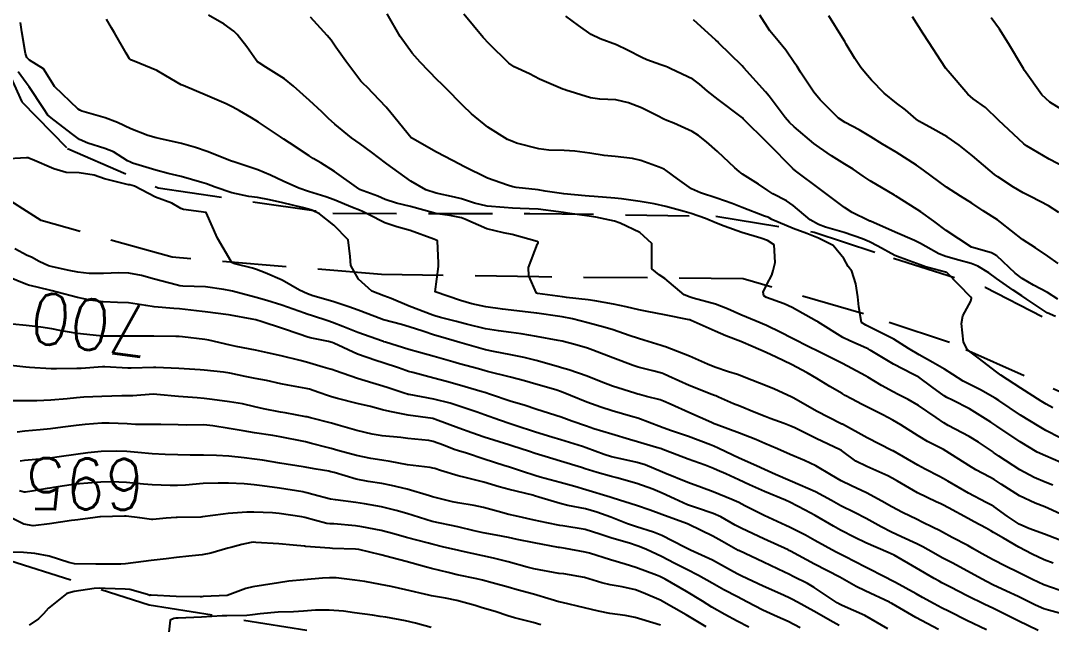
# Model space of a CAD drawing. Header units: metres. Extents: x 298520 to 308411, y 7433745 to 7450750.
# Drawn here: x 300869 to 300949.8, y 7447996.7 to 7448044.1 of the extents above; entities that cross this region are included whole.
import ezdxf
from ezdxf.enums import TextEntityAlignment as Align

# ---------------------------------------------------------------- set-up
doc = ezdxf.new("R2010")
doc.units = ezdxf.units.M
doc.header["$LTSCALE"] = 10
doc.linetypes.add('DASHED', pattern=[0.75, 0.5, -0.25])
for name, color, linetype in [('Cotas', 45, 'Continuous'), ('Curvas de Nivel 1m', 11, 'Continuous'), ('Curvas de Nivel 5m', 15, 'Continuous'), ('Vias Secundárias', 230, 'DASHED')]:
    doc.layers.add(name, color=color, linetype=linetype)
doc.styles.add('Style-STANDARD', font='STANDARD.shx')

msp = doc.modelspace()

# ---------------------------------------------------------------- linework, layer by layer
at = {"layer": 'Curvas de Nivel 1m', "flags": 128}
for points, elevation in [([(300950.477, 7448005.414), (300949.29, 7448005.944), (300948.535, 7448006.248), (300947.301, 7448006.822), (300945.857, 7448007.732), (300945.32, 7448008.091), (300944.971, 7448008.285), (300943.89, 7448008.863), (300943.332, 7448009.203), (300941.56, 7448010.328), (300941.344, 7448010.449), (300940.088, 7448011.087), (300939.354, 7448011.516), (300938.009, 7448012.374), (300937.369, 7448012.752), (300936.596, 7448013.166), (300935.387, 7448013.768), (300934.963, 7448013.981), (300934.122, 7448014.419), (300933.649, 7448014.68), (300933.397, 7448014.829), (300932.447, 7448015.395), (300931.409, 7448016.018), (300930.655, 7448016.458), (300929.423, 7448017.111), (300928.233, 7448017.686), (300927.436, 7448018.048), (300926.432, 7448018.51), (300925.447, 7448018.906), (300924.273, 7448019.36), (300923.455, 7448019.729), (300921.575, 7448020.569), (300921.463, 7448020.606), (300921.415, 7448020.619), (300919.467, 7448021.005), (300918.126, 7448021.267), (300917.475, 7448021.401), (300916.478, 7448021.63), (300915.481, 7448021.841), (300914.029, 7448022.11), (300913.486, 7448022.192), (300911.803, 7448022.372), (300911.489, 7448022.412), (300909.513, 7448022.689), (300909.493, 7448022.694), (300909.451, 7448022.711), (300908.855, 7448024.068), (300908.821, 7448024.72), (300909.531, 7448026.562), (300909.585, 7448026.657), (300909.586, 7448026.709), (300909.533, 7448026.739), (300909.489, 7448026.756), (300907.541, 7448027.307), (300906.865, 7448027.425), (300905.548, 7448027.743), (300903.827, 7448028.509), (300903.56, 7448028.615), (300902.644, 7448028.794), (300901.686, 7448028.93), (300901.564, 7448028.955), (300901.365, 7448029.012), (300899.57, 7448029.499), (300898.484, 7448029.758), (300897.575, 7448030.061), (300897.021, 7448030.302), (300895.583, 7448030.846), (300895.515, 7448030.881), (300893.603, 7448032.246), (300892.529, 7448032.916), (300891.949, 7448033.257), (300891.618, 7448033.465), (300890.073, 7448034.501), (300889.631, 7448034.787), (300889.382, 7448034.953), (300887.644, 7448036.112), (300887.111, 7448036.441), (300886.166, 7448036.992), (300885.657, 7448037.278), (300885.125, 7448037.541), (300883.67, 7448038.177), (300881.753, 7448038.977), (300881.682, 7448039.004), (300881.585, 7448039.051), (300880.389, 7448039.759), (300879.694, 7448040.161), (300877.901, 7448040.888), (300877.702, 7448040.966), (300877.621, 7448041.011), (300877.541, 7448041.092), (300877.287, 7448041.519), (300876.359, 7448043.111), (300876.145, 7448043.522), (300875.744, 7448044.181)], 706), ([(300949.905, 7448007.64), (300949.318, 7448007.881), (300948.456, 7448008.249), (300947.329, 7448008.842), (300945.68, 7448009.936), (300945.342, 7448010.17), (300945.276, 7448010.214), (300945.172, 7448010.283), (300944.081, 7448011.029), (300943.355, 7448011.475), (300941.721, 7448012.326), (300941.366, 7448012.533), (300940.767, 7448012.944), (300939.386, 7448013.897), (300938.572, 7448014.368), (300937.783, 7448014.763), (300937.399, 7448014.963), (300936.484, 7448015.47), (300935.41, 7448016.11), (300935.226, 7448016.218), (300934.899, 7448016.408), (300933.424, 7448017.2), (300931.925, 7448017.956), (300931.439, 7448018.195), (300930.903, 7448018.455), (300929.45, 7448019.168), (300928.586, 7448019.614), (300927.46, 7448020.173), (300926.671, 7448020.508), (300925.468, 7448021.015), (300924.427, 7448021.49), (300923.476, 7448021.846), (300921.724, 7448022.324), (300921.481, 7448022.39), (300921.008, 7448022.575), (300919.502, 7448023.85), (300919.068, 7448024.156), (300918.474, 7448024.606), (300918.496, 7448025.579), (300918.473, 7448026.606), (300917.545, 7448027.456), (300915.995, 7448028.197), (300915.559, 7448028.35), (300914.089, 7448028.655), (300913.564, 7448028.733), (300911.865, 7448028.985), (300911.566, 7448029.025), (300911.18, 7448029.08), (300909.569, 7448029.285), (300908.177, 7448029.338), (300907.569, 7448029.365), (300906.903, 7448029.414), (300905.571, 7448029.52), (300904.585, 7448029.758), (300903.576, 7448030.098), (300903.024, 7448030.235), (300901.58, 7448030.546), (300900.771, 7448030.818), (300899.593, 7448031.488), (300897.71, 7448032.849), (300897.614, 7448032.923), (300896.52, 7448033.764), (300895.628, 7448034.404), (300894.955, 7448034.887), (300893.644, 7448035.962), (300893.155, 7448036.414), (300892.628, 7448036.915), (300891.666, 7448037.81), (300890.398, 7448038.943), (300889.689, 7448039.514), (300888.229, 7448040.434), (300887.701, 7448040.763), (300887.584, 7448040.854), (300887.477, 7448040.973), (300886.739, 7448042.01), (300885.988, 7448042.996), (300885.727, 7448043.251), (300884.954, 7448043.789), (300883.745, 7448044.5)], 707), ([(300950.552, 7448009.439), (300949.34, 7448009.939), (300948.694, 7448010.246), (300947.351, 7448011.036), (300945.52, 7448012.278), (300945.365, 7448012.386), (300945.065, 7448012.587), (300943.383, 7448013.635), (300942.052, 7448014.323), (300941.599, 7448014.532), (300941.396, 7448014.656), (300940.432, 7448015.373), (300939.41, 7448016.108), (300939.254, 7448016.204), (300938.93, 7448016.365), (300937.424, 7448017.145), (300935.607, 7448018.232), (300935.442, 7448018.334), (300935.3, 7448018.402), (300933.993, 7448018.967), (300933.451, 7448019.235), (300931.506, 7448020.45), (300931.463, 7448020.481), (300931.393, 7448020.521), (300929.474, 7448021.573), (300928.867, 7448021.87), (300927.482, 7448022.378), (300927.261, 7448022.502), (300927.201, 7448022.789), (300927.496, 7448023.384), (300927.881, 7448024.121), (300928.005, 7448024.493), (300928.151, 7448025.122), (300928.074, 7448026.492), (300927.538, 7448026.845), (300927.028, 7448027.018), (300925.547, 7448027.46), (300924.148, 7448027.947), (300923.558, 7448028.189), (300922.682, 7448028.559), (300921.567, 7448028.951), (300921.028, 7448029.116), (300919.572, 7448029.512), (300918.674, 7448029.703), (300917.576, 7448029.889), (300916.111, 7448030.102), (300915.578, 7448030.161), (300913.952, 7448030.283), (300913.579, 7448030.316), (300913.26, 7448030.345), (300911.581, 7448030.482), (300910.133, 7448030.705), (300909.584, 7448030.804), (300907.853, 7448031.003), (300907.586, 7448031.052), (300907.16, 7448031.171), (300905.593, 7448031.725), (300903.749, 7448032.631), (300903.602, 7448032.709), (300903.555, 7448032.733), (300903.456, 7448032.782), (300901.617, 7448033.761), (300899.718, 7448034.829), (300899.634, 7448034.896), (300898.039, 7448036.846), (300897.66, 7448037.295), (300896.148, 7448038.873), (300895.907, 7448039.099), (300895.687, 7448039.338), (300894.49, 7448040.892), (300893.714, 7448042.007), (300893.345, 7448042.532), (300893.04, 7448042.91), (300891.744, 7448044.336)], 708), ([(300950.481, 7448011.35), (300949.36, 7448011.937), (300948.833, 7448012.245), (300947.376, 7448013.136), (300945.673, 7448014.277), (300945.395, 7448014.466), (300944.243, 7448015.139), (300943.405, 7448015.549), (300942.896, 7448015.803), (300942.078, 7448016.323), (300941.419, 7448016.741), (300940.508, 7448017.262), (300939.435, 7448017.858), (300938.598, 7448018.368), (300937.45, 7448019.091), (300936.052, 7448019.799), (300935.46, 7448020.103), (300935.257, 7448020.199), (300934.918, 7448020.408), (300934.698, 7448021.635), (300934.639, 7448022.413), (300934.484, 7448023.429), (300934.156, 7448024.42), (300933.884, 7448024.792), (300933.523, 7448025.424), (300932.684, 7448026.438), (300931.542, 7448027.023), (300930.632, 7448027.374), (300929.553, 7448027.78), (300927.88, 7448028.495), (300927.67, 7448028.605), (300927.564, 7448028.654), (300927.318, 7448028.75), (300925.572, 7448029.429), (300924.771, 7448029.728), (300923.579, 7448030.142), (300922.286, 7448030.563), (300921.586, 7448030.889), (300920.501, 7448031.674), (300919.6, 7448032.336), (300919.442, 7448032.433), (300919.049, 7448032.598), (300917.61, 7448033.107), (300916.973, 7448033.266), (300915.615, 7448033.419), (300914.761, 7448033.503), (300913.618, 7448033.682), (300912.445, 7448033.853), (300911.621, 7448033.904), (300910.408, 7448033.915), (300909.622, 7448034.011), (300907.885, 7448034.48), (300907.63, 7448034.565), (300907.179, 7448034.745), (300905.643, 7448035.725), (300904.342, 7448036.773), (300903.662, 7448037.411), (300902.318, 7448038.8), (300901.998, 7448039.117), (300901.689, 7448039.413), (300900.318, 7448040.824), (300899.71, 7448041.512), (300898.75, 7448042.84), (300897.749, 7448044.616)], 709), ([(300950.111, 7448020.872), (300949.472, 7448021.176), (300947.822, 7448022.257), (300947.486, 7448022.485), (300946.814, 7448022.946), (300945.506, 7448023.849), (300944.892, 7448024.289), (300944.046, 7448024.829), (300943.52, 7448025.03), (300942.54, 7448025.303), (300941.526, 7448025.592), (300940.98, 7448025.79), (300939.95, 7448026.354), (300939.537, 7448026.608), (300939.063, 7448026.842), (300937.55, 7448027.493), (300935.622, 7448028.34), (300935.562, 7448028.361), (300935.461, 7448028.402), (300934.185, 7448029.036), (300933.573, 7448029.435), (300932.221, 7448030.444), (300931.588, 7448030.909), (300929.851, 7448032.217), (300929.602, 7448032.404), (300929.568, 7448032.436), (300929.527, 7448032.471), (300927.632, 7448034.418), (300927.552, 7448034.501), (300925.652, 7448036.384), (300925.583, 7448036.452), (300925.494, 7448036.522), (300923.673, 7448037.879), (300922.843, 7448038.553), (300922.231, 7448039.105), (300921.692, 7448039.489), (300919.98, 7448040.307), (300919.701, 7448040.425), (300919.582, 7448040.472), (300919.202, 7448040.598), (300918.105, 7448041.012), (300917.709, 7448041.179), (300916.587, 7448041.758), (300915.718, 7448042.166), (300914.425, 7448042.653), (300913.728, 7448042.982), (300912.728, 7448043.685), (300911.749, 7448044.416)], 711), ([(300950.335, 7448025.041), (300949.527, 7448025.6), (300948.553, 7448026.25), (300947.543, 7448026.909), (300945.81, 7448028.278), (300945.565, 7448028.46), (300944.448, 7448029.173), (300943.577, 7448029.751), (300942.675, 7448030.319), (300941.59, 7448031.028), (300939.785, 7448032.348), (300939.605, 7448032.481), (300939.232, 7448032.733), (300937.624, 7448033.767), (300936.557, 7448034.391), (300935.639, 7448034.966), (300934.741, 7448035.511), (300933.649, 7448036.075), (300933.122, 7448036.435), (300931.674, 7448037.853), (300931.174, 7448038.455), (300930.142, 7448040.022), (300929.864, 7448040.468), (300929.705, 7448040.725), (300928.993, 7448041.758), (300928.377, 7448042.49), (300927.735, 7448043.282), (300926.937, 7448044.508)], 713), ([(300950.375, 7448029.032), (300949.576, 7448029.549), (300948.219, 7448030.254), (300947.586, 7448030.578), (300946.831, 7448031.027), (300945.598, 7448031.834), (300945.338, 7448032.022), (300945.011, 7448032.289), (300943.62, 7448033.473), (300942.563, 7448034.321), (300941.639, 7448034.957), (300940.269, 7448035.721), (300939.65, 7448036.059), (300939.47, 7448036.171), (300939.215, 7448036.357), (300938.362, 7448037.072), (300937.671, 7448037.602), (300936.692, 7448038.39), (300935.693, 7448039.406), (300935.238, 7448039.946), (300934.878, 7448040.412), (300934.402, 7448041.112), (300933.721, 7448042.238), (300933.608, 7448042.431), (300933.435, 7448042.725), (300932.359, 7448044.444)], 714), ([(300950.566, 7448037.13), (300949.667, 7448037.694), (300949.056, 7448038.246), (300947.702, 7448040.178), (300947.648, 7448040.261), (300947.564, 7448040.402), (300946.439, 7448042.273), (300945.74, 7448043.414), (300945.085, 7448044.29)], 716), ([(300950.296, 7448022.228), (300949.491, 7448022.771), (300948.411, 7448023.339), (300947.507, 7448023.857), (300946.971, 7448024.265), (300945.526, 7448025.635), (300945.119, 7448025.877), (300943.533, 7448026.31), (300941.552, 7448027.628), (300940.592, 7448028.34), (300939.57, 7448029.086), (300938.789, 7448029.576), (300937.583, 7448030.342), (300937.515, 7448030.381), (300935.594, 7448031.516), (300935.061, 7448031.872), (300934.256, 7448032.42), (300933.609, 7448032.833), (300932.573, 7448033.486), (300931.628, 7448034.119), (300931.187, 7448034.454), (300929.646, 7448035.746), (300929.269, 7448036.096), (300928.942, 7448036.481), (300927.678, 7448038.164), (300927.4, 7448038.503), (300925.701, 7448040.368), (300925.559, 7448040.521), (300923.721, 7448042.346), (300923.619, 7448042.438), (300923.499, 7448042.543), (300921.746, 7448044.132)], 712), ([(300949.946, 7448001.526), (300949.246, 7448001.809), (300948.296, 7448002.25), (300947.258, 7448002.789), (300946.035, 7448003.503), (300945.27, 7448003.951), (300945.061, 7448004.074), (300944.682, 7448004.289), (300943.758, 7448004.783), (300943.28, 7448005.03), (300941.739, 7448005.875), (300941.291, 7448006.114), (300941.142, 7448006.183), (300940.771, 7448006.338), (300939.303, 7448007.039), (300937.731, 7448007.961), (300937.32, 7448008.211), (300936.99, 7448008.383), (300935.33, 7448009.102), (300934.466, 7448009.545), (300933.342, 7448010.367), (300933.244, 7448010.431), (300931.356, 7448011.318), (300929.696, 7448012.138), (300929.37, 7448012.286), (300928.859, 7448012.478), (300927.77, 7448012.888), (300927.378, 7448013.033), (300926.517, 7448013.373), (300925.386, 7448013.834), (300924.897, 7448014.036), (300923.717, 7448014.545), (300923.492, 7448014.646), (300923.394, 7448014.682), (300923.185, 7448014.762), (300921.402, 7448015.468), (300919.791, 7448016.204), (300919.411, 7448016.383), (300919.257, 7448016.438), (300918.564, 7448016.603), (300917.417, 7448016.903), (300917.01, 7448017.033), (300915.428, 7448017.63), (300913.866, 7448018.234), (300913.439, 7448018.389), (300912.444, 7448018.68), (300911.445, 7448018.933), (300911.149, 7448018.99), (300909.449, 7448019.301), (300908.231, 7448019.508), (300907.452, 7448019.615), (300906.463, 7448019.74), (300905.455, 7448019.921), (300903.957, 7448020.276), (300903.459, 7448020.416), (300903.168, 7448020.492), (300901.908, 7448020.803), (300901.465, 7448020.917), (300901.309, 7448020.968), (300899.476, 7448021.696), (300898.042, 7448022.295), (300897.487, 7448022.492), (300896.547, 7448022.869), (300895.502, 7448023.807), (300894.905, 7448024.886), (300894.838, 7448025.569), (300894.673, 7448026.889), (300893.55, 7448028.035), (300892.439, 7448028.917), (300891.848, 7448029.208), (300891.567, 7448029.298), (300891.076, 7448029.426), (300889.571, 7448029.78), (300888.51, 7448030.024), (300887.575, 7448030.197), (300886.894, 7448030.298), (300885.579, 7448030.569), (300884.253, 7448031.013), (300883.587, 7448031.273), (300883.218, 7448031.396), (300881.595, 7448031.845), (300880.569, 7448032.089), (300879.602, 7448032.349), (300877.79, 7448032.908), (300877.611, 7448032.969), (300877.378, 7448033.094), (300876.288, 7448033.778), (300875.622, 7448034.054), (300874.288, 7448034.471), (300873.629, 7448034.766), (300873.099, 7448035.145), (300871.644, 7448036.276), (300871.155, 7448036.675), (300870.809, 7448037.173), (300869.678, 7448038.885), (300869.446, 7448039.192), (300868.824, 7448040.066)], 704), ([(300950.419, 7447999.426), (300949.219, 7447999.842), (300948.322, 7448000.249), (300947.231, 7448000.796), (300946.205, 7448001.304), (300945.246, 7448001.789), (300944.329, 7448002.294), (300943.648, 7448002.696), (300943.259, 7448002.915), (300942.028, 7448003.559), (300941.269, 7448003.968), (300941.03, 7448004.094), (300940.532, 7448004.341), (300939.681, 7448004.758), (300939.279, 7448004.949), (300938.138, 7448005.518), (300937.289, 7448005.955), (300936.509, 7448006.388), (300935.303, 7448007.042), (300934.13, 7448007.599), (300933.316, 7448007.998), (300932.554, 7448008.438), (300931.33, 7448009.173), (300930.461, 7448009.59), (300929.339, 7448010.051), (300928.334, 7448010.49), (300927.349, 7448010.925), (300926.626, 7448011.235), (300925.361, 7448011.727), (300923.519, 7448012.399), (300923.372, 7448012.46), (300923.158, 7448012.552), (300921.381, 7448013.35), (300919.99, 7448013.981), (300919.389, 7448014.239), (300919.127, 7448014.33), (300918.079, 7448014.61), (300917.53, 7448014.754), (300917.395, 7448014.79), (300917.153, 7448014.865), (300915.401, 7448015.422), (300914.513, 7448015.763), (300913.408, 7448016.19), (300911.991, 7448016.684), (300911.416, 7448016.864), (300911.168, 7448016.941), (300909.424, 7448017.439), (300908.489, 7448017.662), (300907.43, 7448017.873), (300906.065, 7448018.122), (300905.435, 7448018.264), (300903.616, 7448018.778), (300903.443, 7448018.829), (300901.921, 7448019.276), (300901.449, 7448019.421), (300900.542, 7448019.729), (300899.455, 7448020.067), (300898.854, 7448020.236), (300897.461, 7448020.628), (300896.766, 7448020.867), (300895.47, 7448021.367), (300894.73, 7448021.632), (300893.48, 7448022.04), (300891.902, 7448022.508), (300891.489, 7448022.644), (300890.864, 7448022.936), (300889.501, 7448023.715), (300888.173, 7448024.297), (300887.509, 7448024.549), (300887.189, 7448024.654), (300885.802, 7448024.996), (300885.592, 7448025.077), (300885.515, 7448025.187), (300884.434, 7448027.011), (300883.563, 7448029.02), (300881.789, 7448029.271), (300881.566, 7448029.352), (300880.875, 7448029.752), (300879.575, 7448030.24), (300877.931, 7448031.087), (300877.584, 7448031.188), (300877.468, 7448031.208), (300875.591, 7448031.661), (300874.774, 7448031.95), (300873.598, 7448032.149), (300872.572, 7448032.177), (300871.602, 7448032.454), (300869.916, 7448033.185), (300869.7, 7448033.275), (300869.614, 7448033.309), (300869.478, 7448033.328), (300867.613, 7448033.21)], 703), ([(300951.191, 7447997.409), (300949.581, 7447997.85), (300949.199, 7447997.962), (300948.557, 7447998.246), (300947.209, 7447998.913), (300946.284, 7447999.344), (300945.218, 7447999.835), (300944.331, 7448000.299), (300943.232, 7448000.905), (300942.013, 7448001.55), (300941.247, 7448001.954), (300940.57, 7448002.34), (300939.73, 7448002.825), (300939.26, 7448003.053), (300938.05, 7448003.587), (300937.269, 7448003.955), (300936.451, 7448004.388), (300935.279, 7448005.038), (300934.374, 7448005.504), (300933.289, 7448006.037), (300932.566, 7448006.437), (300931.303, 7448007.124), (300930.119, 7448007.659), (300929.316, 7448008), (300928.184, 7448008.491), (300927.327, 7448008.868), (300926.679, 7448009.157), (300925.335, 7448009.777), (300924.824, 7448010.014), (300923.691, 7448010.545), (300923.345, 7448010.701), (300923.087, 7448010.812), (300921.356, 7448011.464), (300920.032, 7448011.915), (300919.366, 7448012.141), (300918.146, 7448012.608), (300917.59, 7448012.831), (300917.376, 7448012.902), (300916.996, 7448013.004), (300915.381, 7448013.486), (300914.486, 7448013.755), (300913.388, 7448014.15), (300912.116, 7448014.683), (300911.396, 7448014.976), (300910.97, 7448015.121), (300909.402, 7448015.572), (300908.501, 7448015.82), (300907.407, 7448016.108), (300905.606, 7448016.563), (300905.411, 7448016.617), (300904.887, 7448016.765), (300903.419, 7448017.175), (300902.886, 7448017.323), (300901.427, 7448017.729), (300900.187, 7448018.067), (300899.435, 7448018.289), (300897.616, 7448018.857), (300897.483, 7448018.899), (300897.443, 7448018.912), (300897.365, 7448018.94), (300895.45, 7448019.619), (300894.26, 7448020.086), (300893.458, 7448020.401), (300893.085, 7448020.532), (300891.877, 7448020.924), (300891.465, 7448021.063), (300891.263, 7448021.135), (300889.475, 7448021.76), (300888.309, 7448022.133), (300887.484, 7448022.372), (300885.628, 7448022.86), (300885.491, 7448022.891), (300884.932, 7448023.006), (300883.495, 7448023.212), (300881.715, 7448023.266), (300881.495, 7448023.282), (300881.198, 7448023.351), (300879.5, 7448023.816), (300878.493, 7448024.09), (300877.505, 7448024.283), (300876.712, 7448024.309), (300875.504, 7448024.25), (300874.386, 7448024.249), (300873.505, 7448024.341), (300872.829, 7448024.473), (300871.509, 7448024.761), (300871.197, 7448024.851), (300870.475, 7448025.176), (300869.852, 7448025.52), (300869.518, 7448025.671), (300868.55, 7448026.172)], 702), ([(300948.76, 7447996.244), (300947.184, 7447997.024), (300945.74, 7447997.737), (300945.199, 7447998), (300944.596, 7447998.296), (300943.21, 7447998.985), (300941.885, 7447999.655), (300941.22, 7447999.995), (300941.003, 7448000.116), (300940.618, 7448000.339), (300939.235, 7448001.143), (300937.474, 7448002.154), (300937.251, 7448002.269), (300936.997, 7448002.383), (300935.26, 7448003.131), (300934.4, 7448003.549), (300933.27, 7448004.127), (300932.713, 7448004.436), (300931.281, 7448005.263), (300930.503, 7448005.68), (300929.291, 7448006.324), (300928.953, 7448006.483), (300927.303, 7448007.159), (300926.146, 7448007.676), (300925.316, 7448008.063), (300924.273, 7448008.536), (300923.616, 7448008.835), (300923.327, 7448008.957), (300922.674, 7448009.212), (300921.334, 7448009.7), (300919.567, 7448010.361), (300919.342, 7448010.449), (300919.238, 7448010.487), (300918.839, 7448010.598), (300917.349, 7448011.046), (300916.737, 7448011.241), (300915.358, 7448011.654), (300913.946, 7448012.08), (300913.367, 7448012.277), (300912.217, 7448012.682), (300911.376, 7448012.979), (300910.956, 7448013.115), (300909.382, 7448013.621), (300908.547, 7448013.885), (300907.388, 7448014.245), (300905.843, 7448014.755), (300905.394, 7448014.909), (300905.184, 7448014.973), (300903.4, 7448015.502), (300902.383, 7448015.775), (300901.405, 7448016.033), (300899.76, 7448016.476), (300899.41, 7448016.568), (300899.208, 7448016.63), (300898.624, 7448016.842), (300897.419, 7448017.254), (300896.863, 7448017.424), (300895.428, 7448017.915), (300893.556, 7448018.784), (300893.442, 7448018.829), (300893.14, 7448018.905), (300891.716, 7448019.196), (300891.446, 7448019.274), (300890.924, 7448019.46), (300889.453, 7448019.965), (300887.955, 7448020.468), (300887.459, 7448020.605), (300887.15, 7448020.664), (300885.463, 7448020.973), (300885.3, 7448021.002), (300883.466, 7448021.232), (300883.233, 7448021.257), (300881.469, 7448021.47), (300881.009, 7448021.516), (300879.471, 7448021.635), (300878.816, 7448021.733), (300877.476, 7448021.941), (300876.612, 7448021.967), (300875.476, 7448022.015), (300874.455, 7448022.154), (300873.481, 7448022.356), (300871.879, 7448022.773), (300871.489, 7448022.879), (300870.311, 7448023.182), (300869.642, 7448023.335), (300869.495, 7448023.391), (300869.161, 7448023.528), (300867.503, 7448024.189)], 701), ([(300940.94, 7447996.333), (300939.187, 7447997.276), (300937.291, 7447998.379), (300937.203, 7447998.43), (300937.105, 7447998.48), (300935.213, 7447999.371), (300934.511, 7447999.706), (300933.223, 7448000.43), (300931.238, 7448001.448), (300929.356, 7448002.478), (300929.289, 7448002.515), (300929.253, 7448002.535), (300929.162, 7448002.572), (300927.262, 7448003.442), (300925.54, 7448004.248), (300925.272, 7448004.378), (300925.177, 7448004.427), (300925.019, 7448004.524), (300923.903, 7448005.165), (300923.282, 7448005.431), (300921.984, 7448005.865), (300921.288, 7448006.122), (300920.25, 7448006.58), (300919.299, 7448007.017), (300918.57, 7448007.335), (300917.31, 7448007.779), (300915.736, 7448008.217), (300915.318, 7448008.329), (300914.192, 7448008.657), (300913.513, 7448008.855), (300913.325, 7448008.913), (300912.974, 7448009.026), (300911.331, 7448009.539), (300910.129, 7448009.908), (300909.337, 7448010.143), (300908.901, 7448010.279), (300907.506, 7448010.738), (300907.344, 7448010.793), (300907.272, 7448010.813), (300905.353, 7448011.402), (300904.384, 7448011.744), (300903.363, 7448012.132), (300901.528, 7448012.808), (300901.411, 7448012.847), (300901.373, 7448012.857), (300901.318, 7448012.866), (300899.376, 7448013.127), (300897.943, 7448013.416), (300897.38, 7448013.571), (300896.424, 7448013.828), (300895.385, 7448014.062), (300893.843, 7448014.441), (300893.39, 7448014.567), (300893.134, 7448014.647), (300892.383, 7448014.915), (300891.645, 7448015.176), (300891.396, 7448015.239), (300889.943, 7448015.489), (300889.399, 7448015.603), (300888.288, 7448015.853), (300887.403, 7448016.027), (300886.603, 7448016.18), (300885.407, 7448016.427), (300884.909, 7448016.506), (300883.409, 7448016.659), (300883.073, 7448016.689), (300881.419, 7448016.798), (300879.619, 7448016.869), (300879.42, 7448016.871), (300877.682, 7448016.825), (300877.419, 7448016.827), (300875.61, 7448016.927), (300875.42, 7448016.927), (300873.747, 7448016.808), (300873.418, 7448016.794), (300871.821, 7448016.76), (300871.417, 7448016.765), (300869.718, 7448016.888), (300869.419, 7448016.914), (300867.52, 7448017.111)], 699), ([(300936.991, 7447996.382), (300935.188, 7447997.427), (300933.403, 7447998.224), (300933.201, 7447998.319), (300933.015, 7447998.432), (300931.215, 7447999.631), (300930.692, 7447999.932), (300929.614, 7448000.474), (300929.226, 7448000.662), (300928.876, 7448000.836), (300927.24, 7448001.611), (300925.296, 7448002.52), (300925.253, 7448002.54), (300923.982, 7448003.262), (300923.264, 7448003.654), (300921.38, 7448004.569), (300921.273, 7448004.617), (300921.203, 7448004.642), (300919.281, 7448005.349), (300918.358, 7448005.679), (300917.287, 7448006.052), (300915.465, 7448006.638), (300915.294, 7448006.69), (300915.225, 7448006.71), (300913.302, 7448007.282), (300912.447, 7448007.538), (300911.31, 7448007.852), (300909.741, 7448008.282), (300909.318, 7448008.407), (300908.349, 7448008.725), (300907.575, 7448008.985), (300907.326, 7448009.065), (300906.872, 7448009.2), (300905.332, 7448009.689), (300903.962, 7448010.149), (300903.339, 7448010.338), (300903.004, 7448010.45), (300902.151, 7448010.798), (300901.347, 7448011.08), (300901.019, 7448011.142), (300899.35, 7448011.317), (300898.812, 7448011.378), (300897.353, 7448011.531), (300896.573, 7448011.65), (300895.359, 7448011.941), (300893.904, 7448012.355), (300893.367, 7448012.503), (300891.733, 7448012.925), (300891.442, 7448012.998), (300891.374, 7448013.017), (300889.745, 7448013.314), (300889.377, 7448013.383), (300888.056, 7448013.646), (300887.381, 7448013.804), (300886.411, 7448014.018), (300885.385, 7448014.186), (300884.023, 7448014.378), (300883.387, 7448014.456), (300882.856, 7448014.496), (300881.388, 7448014.606), (300879.688, 7448014.769), (300879.39, 7448014.774), (300877.808, 7448014.667), (300877.389, 7448014.653), (300876.942, 7448014.65), (300875.388, 7448014.606), (300873.973, 7448014.549), (300873.387, 7448014.506), (300872.663, 7448014.429), (300871.384, 7448014.323), (300870.288, 7448014.276), (300869.384, 7448014.268), (300868.326, 7448014.259)], 698), ([(300933.176, 7447996.648), (300932.707, 7447996.908), (300931.193, 7447997.764), (300929.912, 7447998.469), (300929.448, 7447998.719), (300929.207, 7447998.84), (300928.561, 7447999.134), (300927.215, 7447999.737), (300925.55, 7448000.517), (300925.225, 7448000.679), (300924.89, 7448000.863), (300923.241, 7448001.763), (300921.525, 7448002.567), (300921.254, 7448002.685), (300921.036, 7448002.792), (300919.264, 7448003.692), (300918.623, 7448003.956), (300917.271, 7448004.392), (300916.576, 7448004.627), (300915.278, 7448005.132), (300914.163, 7448005.538), (300913.284, 7448005.788), (300911.904, 7448006.067), (300911.288, 7448006.205), (300909.634, 7448006.707), (300909.295, 7448006.82), (300909.146, 7448006.862), (300907.301, 7448007.312), (300906.521, 7448007.531), (300905.31, 7448007.877), (300903.847, 7448008.242), (300903.317, 7448008.376), (300901.921, 7448008.801), (300901.468, 7448008.951), (300901.325, 7448008.991), (300901.111, 7448009.026), (300899.327, 7448009.247), (300897.979, 7448009.499), (300897.33, 7448009.613), (300896.451, 7448009.75), (300895.334, 7448009.974), (300893.863, 7448010.37), (300893.339, 7448010.521), (300893.037, 7448010.601), (300891.806, 7448010.923), (300891.345, 7448011.041), (300891.202, 7448011.074), (300889.35, 7448011.442), (300888.771, 7448011.54), (300887.355, 7448011.76), (300886.442, 7448011.904), (300885.359, 7448012.084), (300884.067, 7448012.308), (300883.363, 7448012.373), (300882.035, 7448012.368), (300881.363, 7448012.375), (300880.013, 7448012.414), (300879.363, 7448012.415), (300878.027, 7448012.42), (300877.363, 7448012.449), (300875.958, 7448012.517), (300875.364, 7448012.517), (300874.075, 7448012.421), (300873.361, 7448012.332), (300872.317, 7448012.197), (300871.357, 7448012.077), (300870.532, 7448012.001), (300869.353, 7448011.888), (300868.753, 7448011.795)], 697), ([(300930.12, 7447996.466), (300929.18, 7447996.963), (300928.335, 7447997.339), (300927.193, 7447997.849), (300925.926, 7447998.513), (300925.207, 7447998.886), (300924.121, 7447999.445), (300923.217, 7447999.957), (300922.147, 7448000.561), (300921.23, 7448001.029), (300920.298, 7448001.519), (300919.245, 7448002.058), (300918.063, 7448002.608), (300917.485, 7448002.846), (300917.256, 7448002.931), (300916.813, 7448003.069), (300915.262, 7448003.52), (300914.417, 7448003.805), (300913.268, 7448004.173), (300911.505, 7448004.453), (300911.271, 7448004.49), (300910.251, 7448004.7), (300909.275, 7448004.914), (300907.782, 7448005.237), (300907.279, 7448005.361), (300906.45, 7448005.58), (300905.284, 7448005.887), (300904.569, 7448006.054), (300903.288, 7448006.277), (300902.86, 7448006.357), (300901.292, 7448006.744), (300901.066, 7448006.812), (300899.308, 7448007.345), (300898.092, 7448007.629), (300897.312, 7448007.776), (300896.241, 7448007.943), (300895.315, 7448008.131), (300893.581, 7448008.637), (300893.321, 7448008.707), (300893.16, 7448008.741), (300892.181, 7448008.917), (300891.44, 7448009.044), (300891.324, 7448009.068), (300891.155, 7448009.101), (300889.327, 7448009.388), (300887.961, 7448009.603), (300887.33, 7448009.698), (300886.522, 7448009.797), (300885.332, 7448009.923), (300884.354, 7448009.989), (300883.333, 7448010.01), (300882.313, 7448010.016), (300881.333, 7448010.029), (300880.347, 7448010.046), (300879.333, 7448010.095), (300878.205, 7448010.21), (300877.335, 7448010.287), (300876.552, 7448010.319), (300875.335, 7448010.3), (300874.269, 7448010.196), (300873.332, 7448010.064), (300872.035, 7448009.865), (300871.329, 7448009.76), (300870.798, 7448009.706), (300869.327, 7448009.58), (300868.985, 7448009.535)], 696), ([(300922.74, 7447996.554), (300921.187, 7447997.486), (300919.24, 7447998.59), (300919.203, 7447998.608), (300917.815, 7447999.217), (300917.211, 7447999.433), (300916.168, 7447999.676), (300915.215, 7447999.83), (300914.561, 7447999.995), (300913.22, 7448000.422), (300911.59, 7448000.686), (300911.223, 7448000.715), (300911.199, 7448000.715), (300909.229, 7448001.1), (300908.725, 7448001.223), (300907.236, 7448001.633), (300906.076, 7448001.916), (300905.243, 7448002.106), (300903.556, 7448002.478), (300903.249, 7448002.546), (300902.189, 7448002.801), (300901.255, 7448003.031), (300900.969, 7448003.1), (300899.26, 7448003.548), (300898.259, 7448003.841), (300897.265, 7448004.103), (300895.756, 7448004.387), (300895.269, 7448004.451), (300893.56, 7448004.607), (300893.27, 7448004.621), (300893.023, 7448004.657), (300892.046, 7448004.918), (300891.276, 7448005.12), (300891.042, 7448005.167), (300889.28, 7448005.42), (300888.766, 7448005.473), (300887.281, 7448005.544), (300886.73, 7448005.537), (300885.279, 7448005.423), (300884.898, 7448005.384), (300883.275, 7448005.162), (300883.146, 7448005.151), (300881.274, 7448005.128), (300881.2, 7448005.125), (300880.426, 7448005.058), (300879.38, 7448004.961), (300879.272, 7448004.964), (300878.348, 7448005.079), (300877.275, 7448005.219), (300877.144, 7448005.223), (300875.274, 7448005.174), (300875.221, 7448005.173), (300874.865, 7448005.124), (300873.487, 7448004.922), (300873.27, 7448004.896), (300872.997, 7448004.871), (300871.267, 7448004.616), (300869.991, 7448004.457), (300869.267, 7448004.605), (300868.05, 7448005.202)], 694), ([(300919.174, 7447996.663), (300917.689, 7447997.114), (300917.189, 7447997.272), (300916.385, 7447997.434), (300915.192, 7447997.58), (300914.306, 7447997.765), (300913.197, 7447998.032), (300911.448, 7447998.44), (300911.201, 7447998.513), (300910.601, 7447998.696), (300909.207, 7447999.099), (300907.933, 7447999.452), (300907.212, 7447999.656), (300905.968, 7447999.999), (300905.217, 7448000.2), (300904.759, 7448000.308), (300903.221, 7448000.631), (300902.509, 7448000.797), (300901.228, 7448001.118), (300900.819, 7448001.224), (300899.235, 7448001.665), (300898.121, 7448001.965), (300897.243, 7448002.187), (300895.523, 7448002.603), (300895.249, 7448002.645), (300893.459, 7448002.688), (300893.25, 7448002.7), (300891.33, 7448002.851), (300891.252, 7448002.86), (300890.38, 7448002.939), (300889.254, 7448003.039), (300887.44, 7448003.162), (300887.255, 7448003.169), (300887.088, 7448003.148), (300886.344, 7448002.989), (300885.484, 7448002.763), (300885.248, 7448002.699), (300883.933, 7448002.322), (300883.24, 7448002.19), (300882.191, 7448002.083), (300881.237, 7448001.977), (300880.416, 7448001.878), (300879.233, 7448001.738), (300878.642, 7448001.666), (300877.229, 7448001.481), (300876.865, 7448001.459), (300875.228, 7448001.449), (300874.903, 7448001.448), (300873.228, 7448001.486), (300872.8, 7448001.576), (300871.237, 7448002.079), (300870.117, 7448002.304), (300869.241, 7448002.381), (300868.053, 7448002.39)], 693), ([(300909.773, 7447996.704), (300909.185, 7447996.887), (300907.712, 7447997.256), (300907.19, 7447997.409), (300906.207, 7447997.735), (300905.196, 7447998.039), (300904.634, 7447998.205), (300903.201, 7447998.613), (300902.303, 7447998.799), (300901.205, 7447998.979), (300900.994, 7447999.023), (300899.209, 7447999.455), (300898.062, 7447999.698), (300897.213, 7447999.865), (300896.002, 7448000.085), (300895.216, 7448000.205), (300893.732, 7448000.381), (300893.218, 7448000.398), (300892.664, 7448000.355), (300891.216, 7448000.223), (300890.036, 7448000.12), (300889.213, 7448000.001), (300888.058, 7447999.814), (300887.21, 7447999.69), (300886.653, 7447999.541), (300885.203, 7447999), (300883.307, 7447998.914), (300883.202, 7447998.907), (300883.085, 7447998.905), (300881.202, 7447998.916), (300879.247, 7447999.025), (300879.202, 7447999.019), (300879.144, 7447999.012), (300878.957, 7447999.074), (300877.576, 7447999.464), (300877.207, 7447999.504), (300875.645, 7447999.551), (300875.207, 7447999.567), (300874.788, 7447999.543), (300873.205, 7447999.306), (300872.638, 7447999.148), (300871.191, 7447998.004), (300870.796, 7447997.564), (300870.417, 7447997.178), (300869.687, 7447996.673)], 692), ([(300901.178, 7447996.489), (300899.956, 7447996.822), (300899.185, 7447997.016), (300897.627, 7447997.293), (300897.188, 7447997.359), (300896.6, 7447997.455), (300895.191, 7447997.653), (300894.319, 7447997.761), (300893.193, 7447997.861), (300892.134, 7447997.858), (300891.191, 7447997.766), (300890.412, 7447997.717), (300889.19, 7447997.682), (300887.774, 7447997.557), (300887.188, 7447997.477), (300886.736, 7447997.436), (300885.187, 7447997.403), (300884.798, 7447997.393), (300883.186, 7447997.309), (300881.361, 7447997.223), (300881.185, 7447997.22), (300881.027, 7447997.209), (300880.727, 7447997.055), (300880.575, 7447995.643)], 691)]:
    msp.add_lwpolyline(points, dxfattribs=dict(at, elevation=elevation))
at = {"layer": 'Curvas de Nivel 5m', "flags": 128}
for points, elevation in [([(300949.903, 7448013.714), (300949.389, 7448014.003), (300948.998, 7448014.244), (300947.403, 7448015.265), (300945.849, 7448016.276), (300945.418, 7448016.59), (300944.173, 7448017.557), (300943.44, 7448018.097), (300943.194, 7448018.312), (300942.903, 7448018.861), (300942.747, 7448020.317), (300942.866, 7448020.919), (300943.481, 7448022.076), (300943.55, 7448022.309), (300943.484, 7448022.397), (300941.595, 7448024.329), (300941.513, 7448024.363), (300939.942, 7448024.778), (300939.519, 7448024.924), (300938.653, 7448025.237), (300937.526, 7448025.647), (300936.195, 7448026.393), (300935.538, 7448026.739), (300934.993, 7448026.956), (300933.548, 7448027.464), (300932.107, 7448027.892), (300931.557, 7448028.084), (300930.895, 7448028.457), (300929.574, 7448029.569), (300929.044, 7448029.944), (300927.981, 7448030.494), (300927.737, 7448030.65), (300927.586, 7448030.767), (300926.842, 7448031.256), (300925.598, 7448032.046), (300925.323, 7448032.247), (300924.989, 7448032.529), (300923.622, 7448033.811), (300922.775, 7448034.559), (300922.142, 7448035.066), (300921.641, 7448035.384), (300920.199, 7448036.033), (300919.65, 7448036.256), (300919.414, 7448036.357), (300918.921, 7448036.601), (300917.662, 7448037.231), (300916.663, 7448037.636), (300915.671, 7448037.855), (300914.399, 7448037.926), (300913.673, 7448038.028), (300911.752, 7448038.618), (300911.682, 7448038.639), (300911.503, 7448038.692), (300909.691, 7448039.496), (300908.885, 7448039.913), (300907.7, 7448040.464), (300907.289, 7448040.744), (300905.718, 7448042.285), (300905.272, 7448042.765), (300903.75, 7448044.589)], 710), ([(300951.531, 7448032.211), (300949.617, 7448033.205), (300947.846, 7448034.258), (300947.635, 7448034.421), (300945.653, 7448036.28), (300944.626, 7448037.259), (300943.669, 7448037.95), (300943.242, 7448038.314), (300941.7, 7448040.116), (300941.532, 7448040.332), (300941.132, 7448040.913), (300940.216, 7448042.345), (300939.734, 7448043.096), (300938.912, 7448044.363)], 715), ([(300950.411, 7448003.37), (300949.269, 7448003.805), (300948.045, 7448004.252), (300947.276, 7448004.6), (300946.33, 7448005.222), (300945.29, 7448005.981), (300945.102, 7448006.094), (300944.694, 7448006.289), (300943.304, 7448007.016), (300941.673, 7448007.971), (300941.321, 7448008.171), (300941.023, 7448008.335), (300939.895, 7448008.918), (300939.332, 7448009.229), (300937.391, 7448010.331), (300937.343, 7448010.356), (300937.29, 7448010.381), (300935.357, 7448011.35), (300933.426, 7448012.429), (300933.388, 7448012.445), (300933.332, 7448012.472), (300931.383, 7448013.452), (300929.615, 7448014.468), (300929.394, 7448014.59), (300928.101, 7448015.191), (300927.403, 7448015.477), (300925.856, 7448016.068), (300925.41, 7448016.247), (300925.208, 7448016.32), (300924.498, 7448016.534), (300923.418, 7448016.899), (300922.843, 7448017.135), (300921.431, 7448017.754), (300919.543, 7448018.488), (300919.442, 7448018.52), (300919.218, 7448018.593), (300917.861, 7448019.027), (300917.448, 7448019.145), (300916.704, 7448019.374), (300915.455, 7448019.819), (300914.828, 7448020.021), (300913.46, 7448020.387), (300912.256, 7448020.682), (300911.465, 7448020.857), (300911.272, 7448020.886), (300909.469, 7448021.127), (300908.99, 7448021.197), (300907.472, 7448021.373), (300906.78, 7448021.44), (300905.476, 7448021.628), (300904.375, 7448021.876), (300903.483, 7448022.134), (300901.493, 7448022.81), (300901.753, 7448024.806), (300901.777, 7448025.067), (300901.682, 7448026.808), (300901.534, 7448026.899), (300901.401, 7448026.945), (300899.545, 7448027.618), (300898.489, 7448027.906), (300897.553, 7448028.225), (300896.27, 7448028.873), (300895.807, 7448029.119), (300895.566, 7448029.221), (300895.029, 7448029.425), (300893.574, 7448030.019), (300892.923, 7448030.257), (300891.58, 7448030.675), (300890.81, 7448030.938), (300889.591, 7448031.483), (300888.598, 7448031.96), (300887.604, 7448032.372), (300885.725, 7448032.998), (300885.641, 7448033.027), (300885.613, 7448033.041), (300885.549, 7448033.065), (300883.621, 7448033.822), (300882.717, 7448034.127), (300881.627, 7448034.435), (300879.869, 7448034.829), (300879.631, 7448034.887), (300878.988, 7448035.076), (300877.638, 7448035.597), (300876.612, 7448036.075), (300875.646, 7448036.442), (300873.812, 7448036.978), (300873.652, 7448037.052), (300873.535, 7448037.141), (300871.679, 7448038.899), (300871.519, 7448039.162), (300870.817, 7448040.296), (300869.701, 7448040.983), (300869.498, 7448041.192), (300869.393, 7448041.508), (300869.117, 7448043.196), (300869.003, 7448043.935)], 705), ([(300944.702, 7447996.295), (300943.184, 7447997.051), (300941.783, 7447997.735), (300941.198, 7447998.027), (300940.602, 7447998.339), (300939.703, 7447998.847), (300939.211, 7447999.123), (300937.58, 7448000.016), (300937.221, 7448000.208), (300936.887, 7448000.383), (300935.235, 7448001.211), (300933.615, 7448002.057), (300933.25, 7448002.238), (300932.867, 7448002.434), (300931.262, 7448003.321), (300930.537, 7448003.732), (300929.272, 7448004.351), (300928.975, 7448004.483), (300927.281, 7448005.282), (300925.784, 7448006.019), (300925.291, 7448006.279), (300925.127, 7448006.359), (300924.747, 7448006.528), (300923.302, 7448007.133), (300922.389, 7448007.476), (300921.312, 7448007.872), (300919.504, 7448008.588), (300919.324, 7448008.669), (300917.968, 7448009.249), (300917.331, 7448009.44), (300916.296, 7448009.668), (300915.335, 7448009.878), (300914.743, 7448010.055), (300913.342, 7448010.573), (300913.061, 7448010.673), (300911.35, 7448011.193), (300910.639, 7448011.411), (300909.36, 7448011.818), (300907.77, 7448012.331), (300907.369, 7448012.461), (300906.536, 7448012.748), (300905.377, 7448013.159), (300904.782, 7448013.363), (300903.384, 7448013.853), (300902.673, 7448014.078), (300901.389, 7448014.382), (300899.471, 7448014.75), (300899.392, 7448014.762), (300899.337, 7448014.776), (300899.148, 7448014.834), (300897.819, 7448015.276), (300897.398, 7448015.413), (300896.623, 7448015.646), (300895.404, 7448016.026), (300893.683, 7448016.624), (300893.411, 7448016.711), (300893.265, 7448016.756), (300892.726, 7448016.91), (300891.418, 7448017.287), (300890.926, 7448017.43), (300889.426, 7448017.805), (300888.354, 7448018.036), (300887.432, 7448018.224), (300885.896, 7448018.533), (300885.437, 7448018.635), (300883.751, 7448019.017), (300883.443, 7448019.072), (300881.687, 7448019.288), (300881.445, 7448019.308), (300881.181, 7448019.318), (300879.446, 7448019.334), (300879.184, 7448019.334), (300877.445, 7448019.326), (300875.663, 7448019.335), (300875.445, 7448019.346), (300875.197, 7448019.371), (300873.447, 7448019.543), (300872.078, 7448019.789), (300871.45, 7448019.913), (300870.6, 7448020.03), (300869.453, 7448020.167), (300868.37, 7448020.285)], 700), ([(300926.09, 7447996.511), (300925.18, 7447996.998), (300924.216, 7447997.506), (300923.196, 7447998.085), (300922.443, 7447998.558), (300921.21, 7447999.324), (300919.526, 7448000.281), (300919.221, 7448000.443), (300919.117, 7448000.487), (300918.846, 7448000.596), (300917.232, 7448001.199), (300916.405, 7448001.459), (300915.24, 7448001.791), (300913.604, 7448002.309), (300913.249, 7448002.403), (300911.714, 7448002.685), (300911.254, 7448002.762), (300911.169, 7448002.775), (300909.257, 7448003.122), (300907.931, 7448003.401), (300907.261, 7448003.541), (300906.285, 7448003.727), (300905.265, 7448003.921), (300904.572, 7448004.076), (300903.269, 7448004.393), (300901.273, 7448004.81), (300899.282, 7448005.437), (300898.458, 7448005.67), (300897.289, 7448005.956), (300895.969, 7448006.197), (300895.294, 7448006.291), (300893.703, 7448006.49), (300893.298, 7448006.563), (300891.913, 7448006.921), (300891.435, 7448007.059), (300891.304, 7448007.085), (300891.118, 7448007.118), (300889.308, 7448007.415), (300887.948, 7448007.61), (300887.31, 7448007.689), (300886.536, 7448007.763), (300885.311, 7448007.809), (300884.501, 7448007.818), (300883.31, 7448007.775), (300881.924, 7448007.656), (300881.309, 7448007.626), (300880.731, 7448007.633), (300879.309, 7448007.68), (300878.652, 7448007.734), (300877.311, 7448007.86), (300876.116, 7448007.913), (300875.311, 7448007.893), (300874.593, 7448007.844), (300873.309, 7448007.719), (300871.6, 7448007.46), (300871.305, 7448007.413), (300871.094, 7448007.383), (300869.879, 7448007.184), (300869.393, 7448007.097), (300869.302, 7448007.099), (300868.93, 7448007.194)], 695)]:
    msp.add_lwpolyline(points, dxfattribs=dict(at, elevation=elevation))
at = {"layer": 'Vias Secundárias', "elevation": 715.41}
msp.add_lwpolyline([(300955.906, 7448074.206), (300938.481, 7448072.292), (300921.388, 7448070.108), (300903.436, 7448067.876), (300882.552, 7448065.922), (300876.549, 7448064.969), (300871.928, 7448063.612), (300870.1, 7448061.627), (300868.072, 7448058.57), (300867.595, 7448056.05), (300866.8, 7448049.737), (300867.277, 7448041.696), (300869.107, 7448037.707), (300872.685, 7448034.054), (300879.8, 7448030.957), (300893.485, 7448028.966), (300908.921, 7448028.963), (300923.51, 7448028.752), (300931.204, 7448027.482), (300937.436, 7448025.45), (300944.621, 7448023.164), (300955.258, 7448017.68)], dxfattribs=at)
at = {"layer": 'Vias Secundárias'}
msp.add_lwpolyline([(300984.204, 7447993.362), (300963.37, 7448007.124), (300954.506, 7448013.154), (300941.825, 7448018.836), (300935.081, 7448021.081), (300925.638, 7448023.84), (300909.625, 7448023.976), (300897.293, 7448024.168), (300880.89, 7448025.517), (300870.612, 7448028.404), (300865.153, 7448031.868), (300864.382, 7448019.423), (300865.474, 7448006.422), (300868.172, 7448001.739), (300879.092, 7447998.275), (300894.197, 7447995.833)], dxfattribs=at)

# ---------------------------------------------------------------- texts
at = {"layer": 'Cotas', "style": 'Style-STANDARD'}
for s, rotation, p in [('700', 172.48413, (300874.471, 7448020.245, 700)), ('695', 179.40676, (300874.064, 7448007.743, 695))]:
    msp.add_text(s, height=4, rotation=rotation, dxfattribs=at).set_placement(p, align=Align.MIDDLE_CENTER)

doc.saveas('drawing.dxf')
